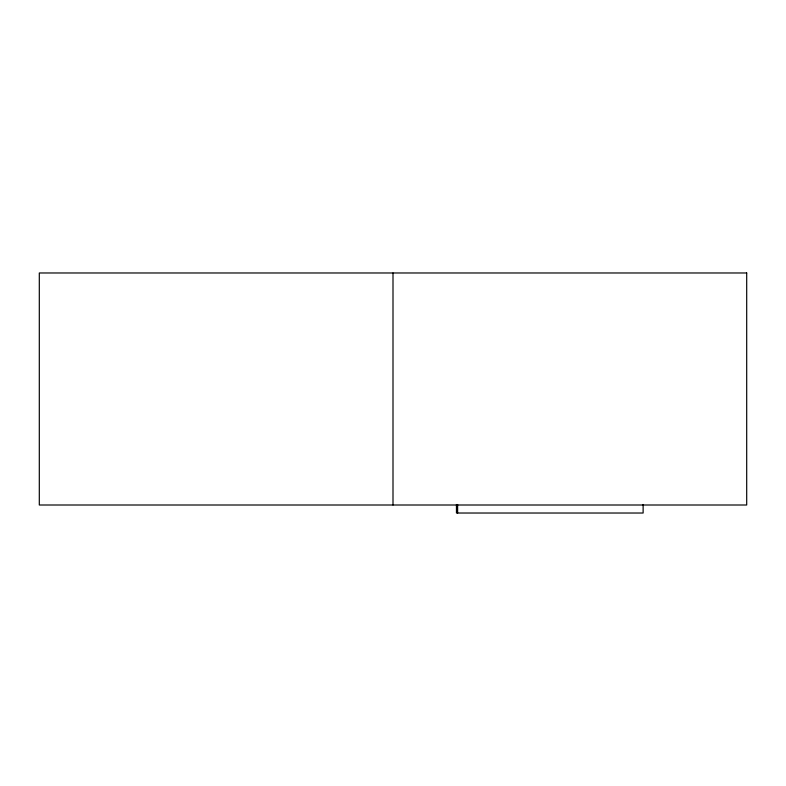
<?xml version="1.0" encoding="UTF-8"?>
<svg xmlns="http://www.w3.org/2000/svg" width="786" height="786" viewBox="0 0 786 786"><rect width="100%" height="100%" fill="white"/><g stroke="black" fill="none" stroke-linecap="round" stroke-linejoin="round"><path stroke-width="1.18" d="M643.125 504.484L643.125 513.022L456.45 513.022L456.45 504.484M457.629 504.484L457.629 513.022M393 272.978L393 505.005M746.7 272.978L39.3 272.978L39.3 505.005L746.7 505.005L746.7 272.978"/></g></svg>
